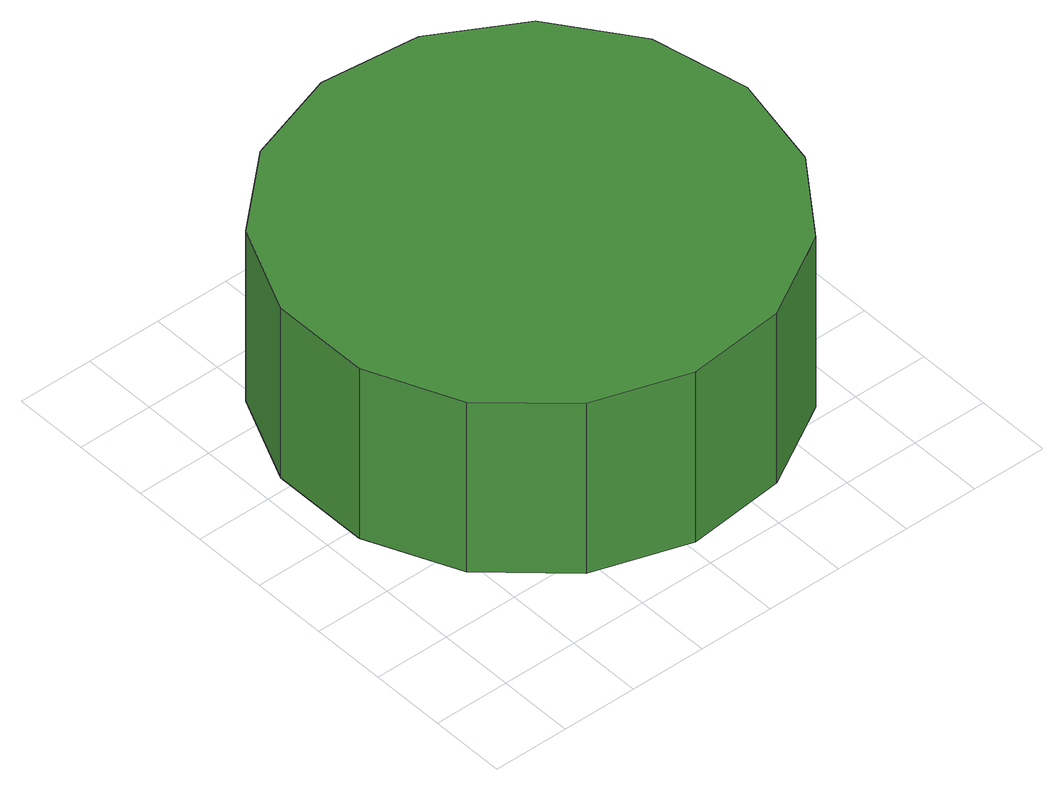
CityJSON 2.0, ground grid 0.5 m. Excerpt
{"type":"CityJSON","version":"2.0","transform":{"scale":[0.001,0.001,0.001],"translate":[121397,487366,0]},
"CityObjects":{
"tree1":{"type":"SolitaryVegetationObject","attributes":{"function":"something"},"geometry":[{"type":"MultiSurface","lod":"1","boundaries":[[[0,1,2,3,4,5,6,7,8,9,10,11,12,13,14]],[[15,16,17,18,19,20,21,22,23,24,25,26,27,28,29]],[[0,29,28,1]],[[1,28,27,2]],[[2,27,26,3]],[[3,26,25,4]],[[4,25,24,5]],[[5,24,23,6]],[[6,23,22,7]],[[7,22,21,8]],[[8,21,20,9]],[[9,20,19,10]],[[10,19,18,11]],[[11,18,17,12]],[[12,17,16,13]],[[13,16,15,14]],[[14,15,29,0]]]}]}
},
"vertices":[
[3302,1758,1685],[3165,2402,1685],[2778,2935,1685],[2208,3264,1685],[1554,3333,1685],[928,3129,1685],[438,2689,1685],[171,2087,1685],[171,1429,1685],[438,828,1685],[928,387,1685],[1554,184,1685],[2208,253,1685],[2778,582,1685],[3165,1114,1685],[3165,1114,415],[2778,582,415],[2208,253,415],[1554,184,415],[928,387,415],[438,828,415],[171,1429,415],[171,2087,415],[438,2689,415],[928,3129,415],[1554,3333,415],[2208,3264,415],[2778,2935,415],[3165,2402,415],[3302,1758,415]
]}
